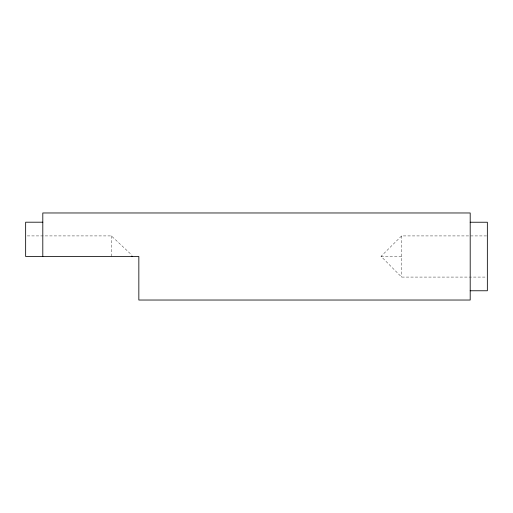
<?xml version="1.0" encoding="UTF-8"?>
<svg xmlns="http://www.w3.org/2000/svg" width="513" height="513" viewBox="0 0 513 513"><rect width="100%" height="100%" fill="white"/><g stroke="black" fill="none" stroke-linecap="round" stroke-linejoin="round"><path stroke-width="0.38" stroke-dasharray="2.56 1.92" d="M486.548 235.922L401.596 235.922L381.018 256.353L401.596 277.078L486.548 277.078M27.253 235.916L111.404 235.916L131.982 255.211M381.018 256.5L401.596 256.5M401.596 235.922L401.596 277.078M111.404 235.916L111.404 256.5"/><path stroke-width="0.77" d="M42.803 222.2L25.65 222.2L25.65 256.5L138.843 256.5L138.843 300.028L470.197 300.028L470.197 212.972L42.803 212.972L42.803 256.5M470.197 222.232L487.35 222.232L487.35 290.768L470.197 290.768M131.982 256.167L131.982 256.5"/></g></svg>
